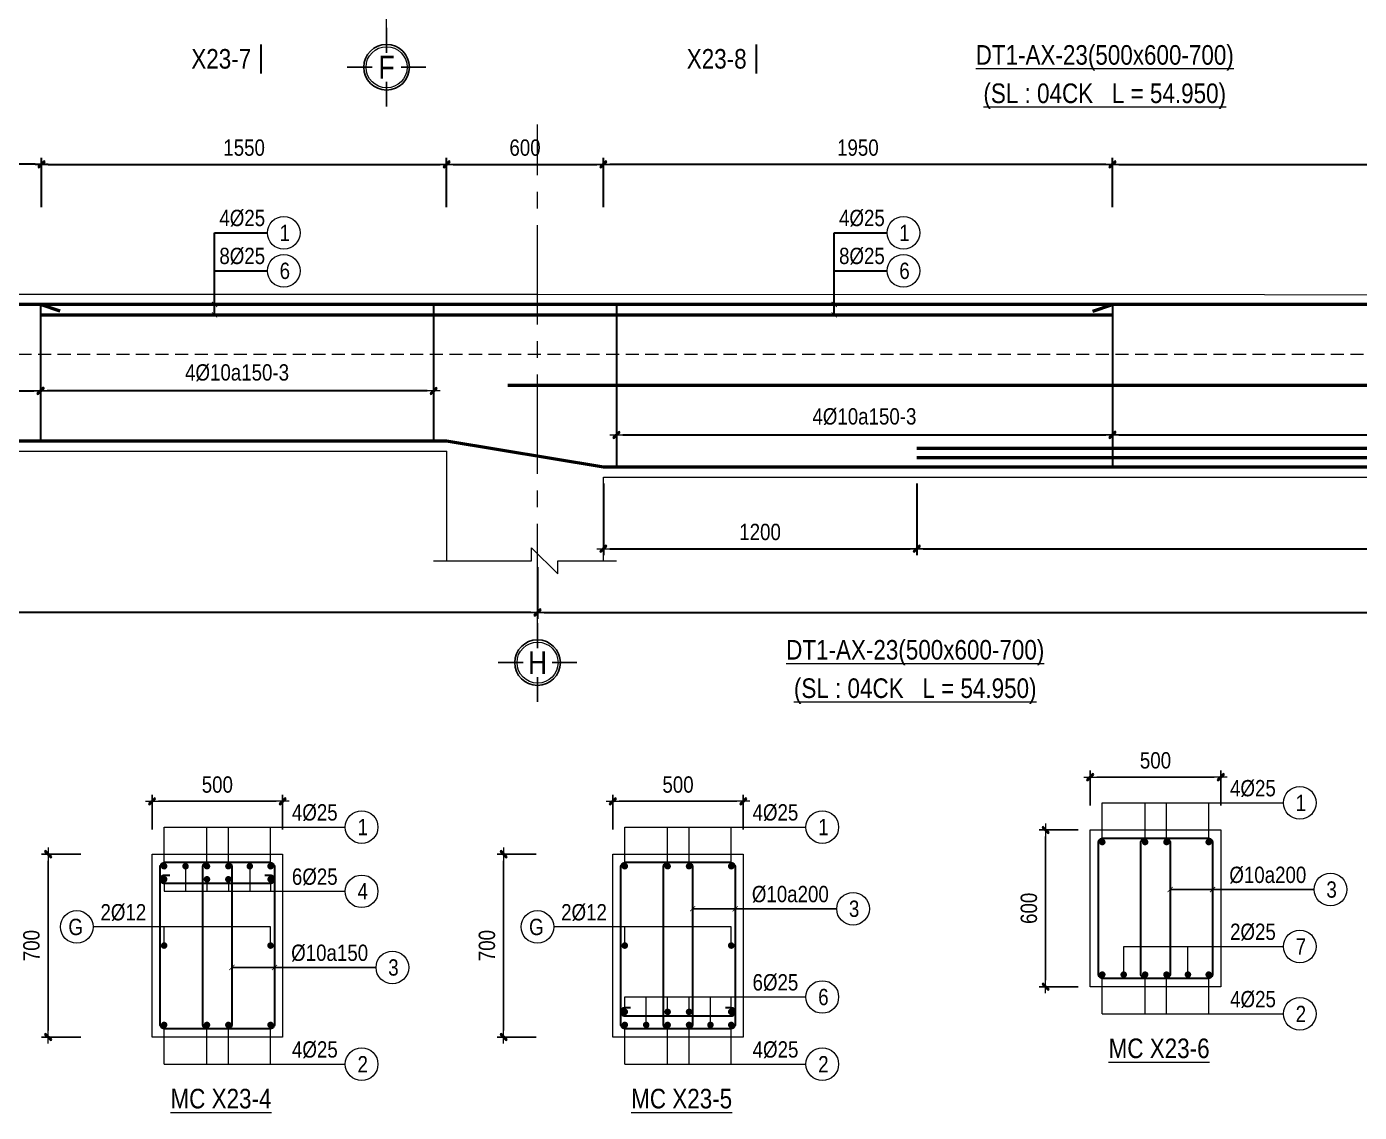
# Model space of a CAD drawing. Header units: millimetres. Extents: x 397144 to 8960116, y 345581 to 674207.
# Drawn here: x 4981456 to 4986558, y 654254 to 658410 of the extents above; entities that cross this region are included whole.
import ezdxf
from ezdxf.enums import TextEntityAlignment as Align
from ezdxf.xclip import XClip

# ---------------------------------------------------------------- set-up
doc = ezdxf.new("R2010")
doc.units = ezdxf.units.MM
doc.header["$XCLIPFRAME"] = 0
doc.header["$PDSIZE"] = -10
doc.linetypes.add('CENTER2', pattern=[28.575, 19.05, -3.175, 3.175, -3.175])
doc.linetypes.add('HIDDEN', pattern=[0.375, 0.25, -0.125])
doc.layers.get('0').update_dxf_attribs({"linetype": 'CONTINUOUS'})
doc.layers.get('Defpoints').update_dxf_attribs({"color": 12, "linetype": 'CONTINUOUS'})
for name, color, linetype, lineweight in [('2', 2, 'CONTINUOUS', 20), ('CDAI', 8, 'CONTINUOUS', 30), ('CTHEP', 2, 'CONTINUOUS', 50), ('DBAO', 3, 'CONTINUOUS', 20), ('DGIONG', 4, 'CONTINUOUS', 13), ('KTH', 150, 'CONTINUOUS', 5), ('Net khuat', 8, 'HIDDEN', 13), ('STICK', 1, 'CONTINUOUS', 9), ('TEXT', 7, 'CONTINUOUS', 15)]:
    doc.layers.add(name, color=color, linetype=linetype, lineweight=lineweight)
doc.layers.add('8', color=8, linetype='CONTINUOUS')
doc.styles.add('HELVECONDENSE', font='VHELVCN_0.TTF')
doc.styles.add('Star-HelCon', font='VHELVCN_0.TTF')
doc.styles.add('TTP-HelCon', font='VHELVCN_0.TTF')
doc.styles.add('VNI-HELVE-CONDENSE', font='VHELVCN_0.TTF')
doc.dimstyles.new('kc-25', dxfattribs={"dimtxt": 62.5, "dimasz": 20, "dimexe": 20, "dimexo": 50, "dimgap": 25, "dimtad": 3, "dimdec": 0, "dimzin": 0, "dimdsep": 46, "dimtxsty": 'VNI-HELVE-CONDENSE', "dimblk": 'DIM', "dimcen": 2.5, "dimclrd": 256, "dimclre": 154, "dimclrt": 7, "dimaunit": 1, "dimadec": 0, "dimazin": 0, "dimtfac": 1, "dimtdec": 0, "dimtix": 1, "dimtmove": 0, "dimatfit": 3, "dimldrblk": 'DOT', "dimfxl": 1, "dimtolj": 1, "dimtzin": 0, "dimarcsym": 0})
doc.dimstyles.new('TTP-25', dxfattribs={"dimscale": 25, "dimtxt": 2.5, "dimasz": 1, "dimexe": 1, "dimexo": 1, "dimgap": 0.09, "dimtad": 0, "dimdec": 4, "dimrnd": 5, "dimzin": 9, "dimdsep": 46, "dimtxsty": 'TTP-HelCon', "dimblk": 'Stick1', "dimcen": 0.09, "dimdle": 1.5, "dimclrd": 256, "dimclre": 256, "dimclrt": 7, "dimadec": 0, "dimazin": 0, "dimtfac": 1, "dimtdec": 4, "dimtmove": 0, "dimatfit": 3, "dimldrblk": '_ArchTick1', "dimfxl": 1, "dimtvp": 1, "dimtolj": 1, "dimtzin": 0, "dimarcsym": 0})

# ---------------------------------------------------------------- blocks, each defined once
blk = doc.blocks.new('Stick1')
at = {"layer": 'STICK'}
h = blk.add_hatch(color=256, dxfattribs=at)
edge = h.paths.add_edge_path()
edge.add_line((0.3, 0.5), (-0.5, -0.3))
edge.add_arc((-0.4, -0.4), 0.141, 135, 315)
edge.add_line((-0.3, -0.5), (0.5, 0.3))
edge.add_arc((0.4, 0.4), 0.141, 315, 495)
blk.add_line((1, 0), (-1, 0), dxfattribs=at)
blk.add_lwpolyline([(0.3, 0.5), (-0.5, -0.3, 1), (-0.3, -0.5), (0.5, 0.3, 1), (0.3, 0.5, 1)], format="xyb", dxfattribs=at)
blk = doc.blocks.new('*D794')
at = {"layer": 'Defpoints', "color": 0, "ltscale": 500, "transparency": 16777216}
for p in [(4983699.6, 655444.4), (4983699.6, 655311.1), (4984199.6, 655311.1)]:
    blk.add_point(p, dxfattribs=at)
at = {"layer": 'KTH', "lineweight": -2, "ltscale": 500, "transparency": 16777216}
for p, q in [((4983699.6, 655336.1), (4983699.6, 655469.4)), ((4984174.6, 655444.4), (4983724.6, 655444.4)), ((4984199.6, 655336.1), (4984199.6, 655469.4))]:
    blk.add_line(p, q, dxfattribs=at)
at = {"layer": 'KTH', "lineweight": -2, "ltscale": 500, "transparency": 16777216, "xscale": 25, "yscale": 25, "zscale": 25, "rotation": 180}
blk.add_blockref('Stick1', (4983699.6, 655444.4), dxfattribs=at)
at = {"layer": 'KTH', "lineweight": -2, "ltscale": 500, "transparency": 16777216, "xscale": 25, "yscale": 25, "zscale": 25}
blk.add_blockref('Stick1', (4984199.6, 655444.4), dxfattribs=at)
at = {"layer": 'KTH', "color": 7, "ltscale": 500, "transparency": 16777216, "insert": (4983949.6, 655508.2), "char_height": 62.5, "attachment_point": 5, "style": 'TTP-HelCon'}
blk.add_mtext('\\A1;500', dxfattribs=at)
blk = doc.blocks.new('_ArchTick1')
at = {"color": 0, "const_width": 3.81}
blk.add_lwpolyline([(-12.7, -12.7), (12.7, 12.7)], dxfattribs=at)
blk = doc.blocks.new('*D795')
at = {"layer": 'Defpoints', "color": 0, "ltscale": 500, "transparency": 16777216}
for p in [(4983431.8, 655242.1), (4983281.9, 654542.1), (4983431.8, 654542.1)]:
    blk.add_point(p, dxfattribs=at)
at = {"layer": 'KTH', "lineweight": -2, "ltscale": 500, "transparency": 16777216}
for p, q in [((4983406.8, 655242.1), (4983256.9, 655242.1)), ((4983281.9, 655217.1), (4983281.9, 654567.1)), ((4983406.8, 654542.1), (4983256.9, 654542.1))]:
    blk.add_line(p, q, dxfattribs=at)
at = {"layer": 'KTH', "lineweight": -2, "ltscale": 500, "transparency": 16777216, "xscale": 25, "yscale": 25, "zscale": 25}
for p, rotation in [((4983281.9, 655242.1), 90), ((4983281.9, 654542.1), 270)]:
    blk.add_blockref('Stick1', p, dxfattribs=dict(at, rotation=rotation))
at = {"layer": 'KTH', "color": 7, "ltscale": 500, "transparency": 16777216, "insert": (4983218.1, 654892.1), "char_height": 62.5, "attachment_point": 5, "rotation": 90, "style": 'TTP-HelCon'}
blk.add_mtext('\\A1;700', dxfattribs=at)
blk = doc.blocks.new('DIM')
h = blk.add_hatch(color=1)
h.paths.add_polyline_path([(0.49, 0.29, 1), (0.29, 0.49), (-0.19, 0), (0.19, 0)])
h.paths.add_polyline_path([(0.19, 0), (-0.19, 0), (-0.49, -0.29, 1), (-0.29, -0.49)])
at = {"color": 9}
for p, q in [((-0.19, 0), (-1.5, 0)), ((0.19, 0), (1.5, 0))]:
    blk.add_line(p, q, dxfattribs=at)
at = {"color": 1}
for p, q in [((-0.49, -0.29), (0.29, 0.49)), ((-0.29, -0.49), (0.49, 0.29)), ((-0.19, 0), (0.19, 0))]:
    blk.add_line(p, q, dxfattribs=at)
blk.add_arc((-0.39, -0.39), 0.138, 135, 315, dxfattribs=at)
blk = doc.blocks.new('*D802')
at = {"layer": 'Defpoints', "color": 0, "ltscale": 500, "transparency": 16777216}
for p in [(4981935.7, 655444.4), (4981935.7, 655311.1), (4982435.7, 655311.1)]:
    blk.add_point(p, dxfattribs=at)
at = {"layer": 'KTH', "lineweight": -2, "ltscale": 500, "transparency": 16777216}
for p, q in [((4981935.7, 655336.1), (4981935.7, 655469.4)), ((4982410.7, 655444.4), (4981960.7, 655444.4)), ((4982435.7, 655336.1), (4982435.7, 655469.4))]:
    blk.add_line(p, q, dxfattribs=at)
at = {"layer": 'KTH', "lineweight": -2, "ltscale": 500, "transparency": 16777216, "xscale": 25, "yscale": 25, "zscale": 25, "rotation": 180}
blk.add_blockref('Stick1', (4981935.7, 655444.4), dxfattribs=at)
at = {"layer": 'KTH', "lineweight": -2, "ltscale": 500, "transparency": 16777216, "xscale": 25, "yscale": 25, "zscale": 25}
blk.add_blockref('Stick1', (4982435.7, 655444.4), dxfattribs=at)
at = {"layer": 'KTH', "color": 7, "ltscale": 500, "transparency": 16777216, "insert": (4982185.7, 655508.2), "char_height": 62.5, "attachment_point": 5, "style": 'TTP-HelCon'}
blk.add_mtext('\\A1;500', dxfattribs=at)
blk = doc.blocks.new('*D803')
at = {"layer": 'Defpoints', "color": 0, "ltscale": 500, "transparency": 16777216}
for p in [(4981687.8, 655242.1), (4981537.9, 654542.1), (4981687.8, 654542.1)]:
    blk.add_point(p, dxfattribs=at)
at = {"layer": 'KTH', "lineweight": -2, "ltscale": 500, "transparency": 16777216}
for p, q in [((4981662.8, 655242.1), (4981512.9, 655242.1)), ((4981537.9, 655217.1), (4981537.9, 654567.1)), ((4981662.8, 654542.1), (4981512.9, 654542.1))]:
    blk.add_line(p, q, dxfattribs=at)
at = {"layer": 'KTH', "lineweight": -2, "ltscale": 500, "transparency": 16777216, "xscale": 25, "yscale": 25, "zscale": 25}
for p, rotation in [((4981537.9, 655242.1), 90), ((4981537.9, 654542.1), 270)]:
    blk.add_blockref('Stick1', p, dxfattribs=dict(at, rotation=rotation))
at = {"layer": 'KTH', "color": 7, "ltscale": 500, "transparency": 16777216, "insert": (4981474.1, 654892.1), "char_height": 62.5, "attachment_point": 5, "rotation": 90, "style": 'TTP-HelCon'}
blk.add_mtext('\\A1;700', dxfattribs=at)
blk = doc.blocks.new('*D804')
at = {"layer": 'Defpoints', "color": 0, "ltscale": 500, "transparency": 16777216}
for p in [(4985527.7, 655537), (4985527.7, 655403.7), (4986027.7, 655403.7)]:
    blk.add_point(p, dxfattribs=at)
at = {"layer": 'KTH', "lineweight": -2, "ltscale": 500, "transparency": 16777216}
for p, q in [((4985527.7, 655428.7), (4985527.7, 655562)), ((4986002.7, 655537), (4985552.7, 655537)), ((4986027.7, 655428.7), (4986027.7, 655562))]:
    blk.add_line(p, q, dxfattribs=at)
at = {"layer": 'KTH', "lineweight": -2, "ltscale": 500, "transparency": 16777216, "xscale": 25, "yscale": 25, "zscale": 25, "rotation": 180}
blk.add_blockref('Stick1', (4985527.7, 655537), dxfattribs=at)
at = {"layer": 'KTH', "lineweight": -2, "ltscale": 500, "transparency": 16777216, "xscale": 25, "yscale": 25, "zscale": 25}
blk.add_blockref('Stick1', (4986027.7, 655537), dxfattribs=at)
at = {"layer": 'KTH', "color": 7, "ltscale": 500, "transparency": 16777216, "insert": (4985777.7, 655600.8), "char_height": 62.5, "attachment_point": 5, "style": 'TTP-HelCon'}
blk.add_mtext('\\A1;500', dxfattribs=at)
blk = doc.blocks.new('*D805')
at = {"layer": 'Defpoints', "color": 0, "ltscale": 500, "transparency": 16777216}
for p in [(4985506.9, 655334.7), (4985357, 654734.7), (4985506.9, 654734.7)]:
    blk.add_point(p, dxfattribs=at)
at = {"layer": 'KTH', "lineweight": -2, "ltscale": 500, "transparency": 16777216}
for p, q in [((4985481.9, 655334.7), (4985332, 655334.7)), ((4985357, 655309.7), (4985357, 654759.7)), ((4985481.9, 654734.7), (4985332, 654734.7))]:
    blk.add_line(p, q, dxfattribs=at)
at = {"layer": 'KTH', "lineweight": -2, "ltscale": 500, "transparency": 16777216, "xscale": 25, "yscale": 25, "zscale": 25}
for p, rotation in [((4985357, 655334.7), 90), ((4985357, 654734.7), 270)]:
    blk.add_blockref('Stick1', p, dxfattribs=dict(at, rotation=rotation))
at = {"layer": 'KTH', "color": 7, "ltscale": 500, "transparency": 16777216, "insert": (4985293.2, 655034.7), "char_height": 62.5, "attachment_point": 5, "rotation": 90, "style": 'TTP-HelCon'}
blk.add_mtext('\\A1;600', dxfattribs=at)
blk = doc.blocks.new('*D2061')
at = {"layer": 'Defpoints', "color": 0, "transparency": 16777216}
for p in [(5195856.3, 642497.2), (5202356.3, 642515.1), (5195856.3, 642317.1)]:
    blk.add_point(p, dxfattribs=at)
at = {"layer": 'KTH', "lineweight": -2, "transparency": 16777216}
for p, q in [((5195856.3, 642472.2), (5195856.3, 642292.1)), ((5202356.3, 642490.1), (5202356.3, 642292.1)), ((5202331.3, 642317.1), (5195881.3, 642317.1))]:
    blk.add_line(p, q, dxfattribs=at)
at = {"layer": 'KTH', "lineweight": -2, "transparency": 16777216, "xscale": 25, "yscale": 25, "zscale": 25, "rotation": 180}
blk.add_blockref('Stick1', (5195856.3, 642317.1), dxfattribs=at)
at = {"layer": 'KTH', "lineweight": -2, "transparency": 16777216, "xscale": 25, "yscale": 25, "zscale": 25}
blk.add_blockref('Stick1', (5202356.3, 642317.1), dxfattribs=at)
at = {"layer": 'KTH', "color": 7, "transparency": 16777216, "insert": (5199106.3, 642380.9), "char_height": 62.5, "attachment_point": 5, "style": 'TTP-HelCon'}
blk.add_mtext('\\A1;6500', dxfattribs=at)
blk = doc.blocks.new('*D2068')
at = {"layer": 'Defpoints', "color": 0, "transparency": 16777216}
for p in [(5197357.4, 643305.1), (5200453.4, 643305.1), (5200453.4, 643165.1)]:
    blk.add_point(p, dxfattribs=at)
at = {"layer": 'KTH', "lineweight": -2, "transparency": 16777216}
for p, q in [((5197357.4, 643280.1), (5197357.4, 643140.1)), ((5200453.4, 643280.1), (5200453.4, 643140.1)), ((5197382.4, 643165.1), (5200428.4, 643165.1))]:
    blk.add_line(p, q, dxfattribs=at)
at = {"layer": 'KTH', "lineweight": -2, "transparency": 16777216, "xscale": 25, "yscale": 25, "zscale": 25, "rotation": 180}
blk.add_blockref('Stick1', (5197357.4, 643165.1), dxfattribs=at)
at = {"layer": 'KTH', "lineweight": -2, "transparency": 16777216, "xscale": 25, "yscale": 25, "zscale": 25}
blk.add_blockref('Stick1', (5200453.4, 643165.1), dxfattribs=at)
at = {"layer": 'KTH', "color": 7, "transparency": 16777216, "insert": (5198905.4, 643235), "char_height": 62.5, "attachment_point": 5, "style": 'TTP-HelCon'}
blk.add_mtext('\\A1;4Þ10a200-3', dxfattribs=at)
blk = doc.blocks.new('*D2070')
at = {"layer": 'Defpoints', "color": 0, "transparency": 16777216}
for p in [(5197357.4, 644032.5), (5197357.4, 643843.5), (5200457.4, 643843.3)]:
    blk.add_point(p, dxfattribs=at)
at = {"layer": 'KTH', "lineweight": -2, "transparency": 16777216}
for p, q in [((5197357.4, 643868.5), (5197357.4, 644057.5)), ((5200457.4, 643868.3), (5200457.4, 644057.5)), ((5200432.4, 644032.5), (5197382.4, 644032.5))]:
    blk.add_line(p, q, dxfattribs=at)
at = {"layer": 'KTH', "lineweight": -2, "transparency": 16777216, "xscale": 25, "yscale": 25, "zscale": 25, "rotation": 180}
blk.add_blockref('Stick1', (5197357.4, 644032.5), dxfattribs=at)
at = {"layer": 'KTH', "lineweight": -2, "transparency": 16777216, "xscale": 25, "yscale": 25, "zscale": 25}
blk.add_blockref('Stick1', (5200457.4, 644032.5), dxfattribs=at)
at = {"layer": 'KTH', "color": 7, "transparency": 16777216, "insert": (5198907.4, 644096.3), "char_height": 62.5, "attachment_point": 5, "style": 'TTP-HelCon'}
blk.add_mtext('\\A1;3100', dxfattribs=at)
blk = doc.blocks.new('*D2072')
at = {"layer": 'Defpoints', "color": 0, "transparency": 16777216}
for p in [(5200453.4, 643238.9), (5201958.4, 643222.4), (5200453.4, 643164.9)]:
    blk.add_point(p, dxfattribs=at)
at = {"layer": 'KTH', "lineweight": -2, "transparency": 16777216}
for p, q in [((5200453.4, 643213.9), (5200453.4, 643139.9)), ((5201958.4, 643197.4), (5201958.4, 643139.9)), ((5201933.4, 643164.9), (5200478.4, 643164.9))]:
    blk.add_line(p, q, dxfattribs=at)
at = {"layer": 'KTH', "lineweight": -2, "transparency": 16777216, "xscale": 25, "yscale": 25, "zscale": 25, "rotation": 180}
blk.add_blockref('Stick1', (5200453.4, 643164.9), dxfattribs=at)
at = {"layer": 'KTH', "lineweight": -2, "transparency": 16777216, "xscale": 25, "yscale": 25, "zscale": 25}
blk.add_blockref('Stick1', (5201958.4, 643164.9), dxfattribs=at)
at = {"layer": 'KTH', "color": 7, "transparency": 16777216, "insert": (5201205.9, 643234.8), "char_height": 62.5, "attachment_point": 5, "style": 'TTP-HelCon'}
blk.add_mtext('\\A1;4Þ10a150-3', dxfattribs=at)
blk = doc.blocks.new('*D2073')
at = {"layer": 'Defpoints', "color": 0, "transparency": 16777216}
for p in [(5202008.4, 644032.3), (5200457.4, 643843.3), (5202008.4, 643843.3)]:
    blk.add_point(p, dxfattribs=at)
at = {"layer": 'KTH', "lineweight": -2, "transparency": 16777216}
for p, q in [((5200457.4, 643868.3), (5200457.4, 644057.3)), ((5202008.4, 643868.3), (5202008.4, 644057.3)), ((5200482.4, 644032.3), (5201983.4, 644032.3))]:
    blk.add_line(p, q, dxfattribs=at)
at = {"layer": 'KTH', "lineweight": -2, "transparency": 16777216, "xscale": 25, "yscale": 25, "zscale": 25, "rotation": 180}
blk.add_blockref('Stick1', (5200457.4, 644032.3), dxfattribs=at)
at = {"layer": 'KTH', "lineweight": -2, "transparency": 16777216, "xscale": 25, "yscale": 25, "zscale": 25}
blk.add_blockref('Stick1', (5202008.4, 644032.3), dxfattribs=at)
at = {"layer": 'KTH', "color": 7, "transparency": 16777216, "insert": (5201232.9, 644096.1), "char_height": 62.5, "attachment_point": 5, "style": 'TTP-HelCon'}
blk.add_mtext('\\A1;1550', dxfattribs=at)
blk = doc.blocks.new('*D2074')
at = {"layer": 'Defpoints', "color": 0, "transparency": 16777216}
for p in [(5204557.4, 643136.6), (5202658.4, 643054.1), (5204557.4, 642996.6)]:
    blk.add_point(p, dxfattribs=at)
at = {"layer": 'KTH', "lineweight": -2, "transparency": 16777216}
for p, q in [((5204557.4, 643111.6), (5204557.4, 642971.6)), ((5202658.4, 643029.1), (5202658.4, 642971.6)), ((5202683.4, 642996.6), (5204532.4, 642996.6))]:
    blk.add_line(p, q, dxfattribs=at)
at = {"layer": 'KTH', "lineweight": -2, "transparency": 16777216, "xscale": 25, "yscale": 25, "zscale": 25, "rotation": 180}
blk.add_blockref('Stick1', (5202658.4, 642996.6), dxfattribs=at)
at = {"layer": 'KTH', "lineweight": -2, "transparency": 16777216, "xscale": 25, "yscale": 25, "zscale": 25}
blk.add_blockref('Stick1', (5204557.4, 642996.6), dxfattribs=at)
at = {"layer": 'KTH', "color": 7, "transparency": 16777216, "insert": (5203607.9, 643066.5), "char_height": 62.5, "attachment_point": 5, "style": 'TTP-HelCon'}
blk.add_mtext('\\A1;4Þ10a150-3', dxfattribs=at)
blk = doc.blocks.new('*D2075')
at = {"layer": 'Defpoints', "color": 0, "transparency": 16777216}
for p in [(5202608.4, 644032.3), (5202608.4, 643843.3), (5204557.4, 643843.3)]:
    blk.add_point(p, dxfattribs=at)
at = {"layer": 'KTH', "lineweight": -2, "transparency": 16777216}
for p, q in [((5202608.4, 643868.3), (5202608.4, 644057.3)), ((5204557.4, 643868.3), (5204557.4, 644057.3)), ((5204532.4, 644032.3), (5202633.4, 644032.3))]:
    blk.add_line(p, q, dxfattribs=at)
at = {"layer": 'KTH', "lineweight": -2, "transparency": 16777216, "xscale": 25, "yscale": 25, "zscale": 25, "rotation": 180}
blk.add_blockref('Stick1', (5202608.4, 644032.3), dxfattribs=at)
at = {"layer": 'KTH', "lineweight": -2, "transparency": 16777216, "xscale": 25, "yscale": 25, "zscale": 25}
blk.add_blockref('Stick1', (5204557.4, 644032.3), dxfattribs=at)
at = {"layer": 'KTH', "color": 7, "transparency": 16777216, "insert": (5203582.9, 644096.1), "char_height": 62.5, "attachment_point": 5, "style": 'TTP-HelCon'}
blk.add_mtext('\\A1;1950', dxfattribs=at)
blk = doc.blocks.new('dau truc')
blk.add_circle((0, 0), 180)
at = {"layer": '8'}
for p, q in [((0, 127), (0, 345)), ((-127, 0), (-345, 0)), ((345, 0), (127, 0)), ((0, -345), (0, -127))]:
    blk.add_line(p, q, dxfattribs=at)
blk.add_circle((0, 0), 200, dxfattribs=at)
at = {"layer": 'TEXT', "style": 'HELVECONDENSE'}
blk.add_attdef('A', text='', height=233, dxfattribs=at).set_placement((0, 0), align=Align.MIDDLE)
blk = doc.blocks.new('*D2023')
at = {"layer": 'Defpoints', "color": 0, "transparency": 16777216}
for p in [(5202356.3, 642515.1), (5210708.4, 642515.1), (5210708.4, 642317.1)]:
    blk.add_point(p, dxfattribs=at)
at = {"layer": 'KTH', "lineweight": -2, "transparency": 16777216}
for p, q in [((5202356.3, 642490.1), (5202356.3, 642292.1)), ((5210708.4, 642490.1), (5210708.4, 642292.1)), ((5202381.3, 642317.1), (5210683.4, 642317.1))]:
    blk.add_line(p, q, dxfattribs=at)
at = {"layer": 'KTH', "lineweight": -2, "transparency": 16777216, "xscale": 25, "yscale": 25, "zscale": 25, "rotation": 180}
blk.add_blockref('Stick1', (5202356.3, 642317.1), dxfattribs=at)
at = {"layer": 'KTH', "lineweight": -2, "transparency": 16777216, "xscale": 25, "yscale": 25, "zscale": 25}
blk.add_blockref('Stick1', (5210708.4, 642317.1), dxfattribs=at)
at = {"layer": 'KTH', "color": 7, "transparency": 16777216, "insert": (5206532.4, 642380.9), "char_height": 62.5, "attachment_point": 5, "style": 'TTP-HelCon'}
blk.add_mtext('\\A1;8350', dxfattribs=at)
blk = doc.blocks.new('*D2017')
at = {"layer": 'Defpoints', "color": 0, "transparency": 16777216}
for p in [(5202608.4, 642835.3), (5203808.4, 642835.2), (5203808.4, 642561)]:
    blk.add_point(p, dxfattribs=at)
at = {"layer": 'KTH', "lineweight": -2, "transparency": 16777216}
for p, q in [((5202608.4, 642810.3), (5202608.4, 642536)), ((5203808.4, 642810.2), (5203808.4, 642536)), ((5202633.4, 642561), (5203783.4, 642561))]:
    blk.add_line(p, q, dxfattribs=at)
at = {"layer": 'KTH', "lineweight": -2, "transparency": 16777216, "xscale": 25, "yscale": 25, "zscale": 25, "rotation": 180}
blk.add_blockref('Stick1', (5202608.4, 642561), dxfattribs=at)
at = {"layer": 'KTH', "lineweight": -2, "transparency": 16777216, "xscale": 25, "yscale": 25, "zscale": 25}
blk.add_blockref('Stick1', (5203808.4, 642561), dxfattribs=at)
at = {"layer": 'KTH', "color": 7, "transparency": 16777216, "insert": (5203208.4, 642624.9), "char_height": 62.5, "attachment_point": 5, "style": 'TTP-HelCon'}
blk.add_mtext('\\A1;1200', dxfattribs=at)
blk = doc.blocks.new('*D2018')
at = {"layer": 'Defpoints', "color": 0, "transparency": 16777216}
for p in [(5203808.4, 642835.2), (5208908.4, 642772.6), (5208908.4, 642561)]:
    blk.add_point(p, dxfattribs=at)
at = {"layer": 'KTH', "lineweight": -2, "transparency": 16777216}
for p, q in [((5203808.4, 642810.2), (5203808.4, 642536)), ((5208908.4, 642747.6), (5208908.4, 642536)), ((5203833.4, 642561), (5208883.4, 642561))]:
    blk.add_line(p, q, dxfattribs=at)
at = {"layer": 'KTH', "lineweight": -2, "transparency": 16777216, "xscale": 25, "yscale": 25, "zscale": 25, "rotation": 180}
blk.add_blockref('Stick1', (5203808.4, 642561), dxfattribs=at)
at = {"layer": 'KTH', "lineweight": -2, "transparency": 16777216, "xscale": 25, "yscale": 25, "zscale": 25}
blk.add_blockref('Stick1', (5208908.4, 642561), dxfattribs=at)
at = {"layer": 'KTH', "color": 7, "transparency": 16777216, "insert": (5206358.4, 642624.9), "char_height": 62.5, "attachment_point": 5, "style": 'TTP-HelCon'}
blk.add_mtext('\\A1;5100', dxfattribs=at)
blk = doc.blocks.new('*D2020')
at = {"layer": 'Defpoints', "color": 0, "transparency": 16777216}
for p in [(5202608.4, 644032.3), (5202008.4, 643843.3), (5202608.4, 643843.3)]:
    blk.add_point(p, dxfattribs=at)
at = {"layer": 'KTH', "lineweight": -2, "transparency": 16777216}
for p, q in [((5202008.4, 643868.3), (5202008.4, 644057.3)), ((5202608.4, 643868.3), (5202608.4, 644057.3)), ((5202033.4, 644032.3), (5202583.4, 644032.3))]:
    blk.add_line(p, q, dxfattribs=at)
at = {"layer": 'KTH', "lineweight": -2, "transparency": 16777216, "xscale": 25, "yscale": 25, "zscale": 25, "rotation": 180}
blk.add_blockref('Stick1', (5202008.4, 644032.3), dxfattribs=at)
at = {"layer": 'KTH', "lineweight": -2, "transparency": 16777216, "xscale": 25, "yscale": 25, "zscale": 25}
blk.add_blockref('Stick1', (5202608.4, 644032.3), dxfattribs=at)
at = {"layer": 'KTH', "color": 7, "transparency": 16777216, "insert": (5202308.4, 644096.1), "char_height": 62.5, "attachment_point": 5, "style": 'TTP-HelCon'}
blk.add_mtext('\\A1;600', dxfattribs=at)
blk = doc.blocks.new('*D2021')
at = {"layer": 'Defpoints', "color": 0, "transparency": 16777216}
for p in [(5208158.4, 644032.3), (5208158.4, 643868.5), (5204557.4, 643843.3)]:
    blk.add_point(p, dxfattribs=at)
at = {"layer": 'KTH', "lineweight": -2, "transparency": 16777216}
for p, q in [((5204557.4, 643868.3), (5204557.4, 644057.3)), ((5208158.4, 643893.5), (5208158.4, 644057.3)), ((5204582.4, 644032.3), (5208133.4, 644032.3))]:
    blk.add_line(p, q, dxfattribs=at)
at = {"layer": 'KTH', "lineweight": -2, "transparency": 16777216, "xscale": 25, "yscale": 25, "zscale": 25, "rotation": 180}
blk.add_blockref('Stick1', (5204557.4, 644032.3), dxfattribs=at)
at = {"layer": 'KTH', "lineweight": -2, "transparency": 16777216, "xscale": 25, "yscale": 25, "zscale": 25}
blk.add_blockref('Stick1', (5208158.4, 644032.3), dxfattribs=at)
at = {"layer": 'KTH', "color": 7, "transparency": 16777216, "insert": (5206357.9, 644096.1), "char_height": 62.5, "attachment_point": 5, "style": 'TTP-HelCon'}
blk.add_mtext('\\A1;3600', dxfattribs=at)
blk = doc.blocks.new('*D2022')
at = {"layer": 'Defpoints', "color": 0, "transparency": 16777216}
for p in [(5204557.4, 643136.8), (5208158.4, 643136.9), (5208158.4, 642996.8)]:
    blk.add_point(p, dxfattribs=at)
at = {"layer": 'KTH', "lineweight": -2, "transparency": 16777216}
for p, q in [((5204557.4, 643111.8), (5204557.4, 642971.8)), ((5208158.4, 643111.9), (5208158.4, 642971.8)), ((5204582.4, 642996.8), (5208133.4, 642996.8))]:
    blk.add_line(p, q, dxfattribs=at)
at = {"layer": 'KTH', "lineweight": -2, "transparency": 16777216, "xscale": 25, "yscale": 25, "zscale": 25, "rotation": 180}
blk.add_blockref('Stick1', (5204557.4, 642996.8), dxfattribs=at)
at = {"layer": 'KTH', "lineweight": -2, "transparency": 16777216, "xscale": 25, "yscale": 25, "zscale": 25}
blk.add_blockref('Stick1', (5208158.4, 642996.8), dxfattribs=at)
at = {"layer": 'KTH', "color": 7, "transparency": 16777216, "insert": (5206357.9, 643066.7), "char_height": 62.5, "attachment_point": 5, "style": 'TTP-HelCon'}
blk.add_mtext('\\A1;4Þ10a200-3', dxfattribs=at)
blk = doc.blocks.new('MC')
at = {"layer": 'CTHEP', "const_width": 10}
blk.add_lwpolyline([(0, 150), (0, 0)], dxfattribs=at)
at = {"layer": 'TEXT', "style": 'TTP-HelCon'}
blk.add_attdef('A', text='', height=100, dxfattribs=at).set_placement((-50, 25.5), align=Align.RIGHT)
blk = doc.blocks.new('AX-23')
at = {"layer": 'CDAI', "ltscale": 52.5}
for p, q in [((5200453.43894, 643499.91117), (5200453.43894, 642969.91117)), ((5201958.43894, 643499.91117), (5201958.43894, 642969.91117)), ((5201958.43894, 643499.91117), (5201958.43894, 642969.91117)), ((5202658.43826, 643499.90734), (5202658.43826, 642874.16335)), ((5202658.43826, 643499.90734), (5202658.43826, 642874.16335)), ((5204557.43826, 643499.90734), (5204557.43826, 642874.15865))]:
    blk.add_line(p, q, dxfattribs=at)
at = {"layer": 'CTHEP'}
for p, q in [((5200528.43894, 643470.91117), (5200453.43894, 643495.91117)), ((5204482.43826, 643470.90734), (5204557.43826, 643495.90734)), ((5200453.43894, 643456.27539), (5204557.43826, 643456.27539)), ((5202243.18531, 643187.27665), (5210524.09412, 643187.23454)), ((5203808.4383, 642945.45901), (5208908.41107, 642945.40516)), ((5203808.43826, 642909.82006), (5208908.41103, 642909.7662))]:
    blk.add_line(p, q, dxfattribs=at)
for points in [[(5210678.44019, 643496.13721), (5163537.28851, 643496.29177)], [(5163595.52747, 643250.68189), (5163595.52747, 642974.29181), (5170027.41841, 642974.27066), (5170607.28015, 642874.26875), (5179208.43687, 642874.24047), (5179782.48238, 642974.23858), (5186008.5266, 642974.2181), (5186608.43827, 642874.21613), (5195208.43895, 642874.18785), (5195804.61955, 642974.18589), (5202007.80519, 642974.16549), (5202608.43826, 642874.16351), (5210608.44019, 642874.13721), (5210608.44019, 643335.29438)]]:
    blk.add_lwpolyline(points, dxfattribs=at)
at = {"layer": 'DBAO'}
for points in [[(5195208.43895, 643535.08487), (5202356.34312, 643534.90229)], [(5202356.34312, 643535.01214), (5210708.4402, 643531.54027), (5210708.4402, 642935.13721), (5210708.4402, 642935.13721), (5210708.4402, 642515.13721)], [(5195808.43826, 642935.08104), (5202008.43894, 642935.08104)], [(5202008.43894, 642514.91117), (5202008.43894, 642934.91117)], [(5202008.43894, 642514.91117), (5202008.43894, 642934.91117)], [(5202608.43826, 642514.90734), (5202608.43826, 642834.90734), (5210108.41267, 642835.14104), (5210108.4094, 642515.14027)]]:
    blk.add_lwpolyline(points, dxfattribs=at)
at = {"layer": 'DGIONG'}
blk.add_lwpolyline([(5201958.43894, 642514.91117), (5202333.43826, 642514.90734), (5202333.43826, 642564.90734), (5202433.43826, 642464.90734), (5202433.43826, 642514.90734), (5202658.43826, 642514.90734)], dxfattribs=at)
blk.add_lwpolyline([(5201958.43894, 642514.91117), (5202333.43826, 642514.90734), (5202333.43826, 642564.90734), (5202433.43826, 642464.90734), (5202433.43826, 642514.90734), (5202658.43826, 642514.90734)], dxfattribs=at)
for centre in [(5201384.62943, 643770.09294), (5203757.26305, 643770.09294), (5201384.62943, 643624.79394), (5203757.26305, 643624.79394)]:
    blk.add_circle(centre, 62.5, dxfattribs=at)
at = {"layer": 'Net khuat', "linetype": 'CENTER2', "ltscale": 20}
for p, q in [((5185756.34312, 642277.79477), (5185756.34312, 644283.13741)), ((5202356.34312, 642275.88738), (5202356.34312, 644281.23003))]:
    blk.add_line(p, q, dxfattribs=at)
at = {"layer": 'Net khuat', "ltscale": 200}
blk.add_lwpolyline([(5163507.28851, 642935.29177), (5163507.28851, 642935.29177), (5163807.28851, 642935.29177), (5163807.28851, 643305.29177), (5210408.4402, 643305.13721), (5210408.4402, 642935.13721), (5210408.4402, 642935.13721), (5210708.4402, 642935.13721)], dxfattribs=at)
at = {"xscale": 0.75, "yscale": 0.75, "zscale": 0.75}
for p, values in [((5185275.41804, 642102.51113), {'A': 'X23-7'}), ((5187172.42627, 642102.51113), {'A': 'X23-8'})]:
    blk.add_blockref('MC', p, dxfattribs=at).add_auto_attribs(values)
at = {"layer": '2', "ltscale": 300}
ref = blk.add_blockref('dau truc', (5185756.34312, 642126.93023), dxfattribs=dict(at, xscale=0.4367131292819977, yscale=0.4367131292819977, zscale=0.4367131292819977))
ref.add_attrib('A', 'F', dxfattribs={"layer": 'TEXT', "height": 87.5, "style": 'HELVECONDENSE'}).set_placement((5185756.34312, 642126.93023), align=Align.MIDDLE)
ref = blk.add_blockref('dau truc', (5202356.34312, 642125.02285), dxfattribs=dict(at, xscale=0.4367131292819977, yscale=0.4367131292819977, zscale=0.4367131292819977))
ref.add_attrib('A', 'H', dxfattribs={"layer": 'TEXT', "height": 87.5, "style": 'HELVECONDENSE'}).set_placement((5202356.34312, 642125.02285), align=Align.MIDDLE)
at = {"layer": 'TEXT', "style": 'TTP-HelCon'}
for s, p in [('4Þ25', (5201138.11938, 643795.94588)), ('4Þ25', (5203510.753, 643795.94588)), ('8Þ25', (5201138.11938, 643650.64688)), ('8Þ25', (5203510.753, 643650.64688))]:
    blk.add_text(s, height=62.5, dxfattribs=at).set_placement(p)
at = {"layer": 'TEXT', "style": 'Star-HelCon'}
for s, p in [('1', (5201388.79609, 643770.09294)), ('1', (5203761.42971, 643770.09294)), ('6', (5201388.79609, 643624.79394)), ('6', (5203761.42971, 643624.79394))]:
    blk.add_text(s, height=62.5, dxfattribs=at).set_placement(p, align=Align.MIDDLE)
at = {"layer": 'TEXT', "style": 'TTP-HelCon'}
for s, p in [('%%UDT1-AX-23(500x600-700)', (5188506.05349, 642136.59939)), ('%%UDT1-AX-23(500x600-700)', (5203802.42483, 642136.59939)), ('%%U(SL : 04CK   L = 54.950)', (5188506.05349, 641989.7048)), ('%%U(SL : 04CK   L = 54.950)', (5203802.42483, 641989.7048))]:
    blk.add_text(s, height=75, dxfattribs=at).set_placement(p, align=Align.CENTER)
at = {"layer": 'KTH'}
for base, p1, p2, picture, middle in [((5197357.43826, 644032.47538), (5200457.43894, 643843.30551), (5197357.43826, 643843.47538), '*D2070', (5198907.4386, 644096.30871)), ((5202608.43826, 644032.30168), (5204557.43826, 643843.30168), (5202608.43826, 643843.30168), '*D2075', (5203582.93826, 644096.13502)), ((5208158.41369, 644032.30168), (5204557.43826, 643843.30168), (5208158.41369, 643868.53538), '*D2021', (5206357.92597, 644096.13502)), ((5203808.43826, 642561.02671), (5202608.43826, 642835.25891), (5203808.43826, 642835.24456), '*D2017', (5203208.43826, 642624.86005)), ((5208908.41103, 642561.02671), (5203808.43826, 642835.24456), (5208908.41103, 642772.57768), '*D2018', (5206358.42465, 642624.86005)), ((5195856.34312, 642317.10317), (5202356.34312, 642515.08104), (5195856.34312, 642497.23286), '*D2061', (5199106.34312, 642380.9365)), ((5210708.4402, 642317.10317), (5202356.34312, 642515.08104), (5210708.4402, 642515.13721), '*D2023', (5206532.39166, 642380.9365))]:
    dim = blk.add_linear_dim(base=base, p1=p1, p2=p2, dimstyle='TTP-25', override={"dimtmove": 1}, dxfattribs=at)
    dim.commit()
    dim.dimension.update_dxf_attribs({"geometry": picture, "text_midpoint": middle})
for base, p1, p2, picture, middle in [((5202008.43894, 644032.30551), (5200457.43894, 643843.30551), (5202008.43894, 643843.30168), '*D2073', (5201232.93894, 644096.13885)), ((5202608.43826, 644032.30551), (5202008.43894, 643843.30168), (5202608.43826, 643843.30168), '*D2020', (5202308.4386, 644096.13885))]:
    dim = blk.add_linear_dim(base=base, p1=p1, p2=p2, angle=180, dimstyle='TTP-25', override={"dimtmove": 1}, dxfattribs=at)
    dim.commit()
    dim.dimension.update_dxf_attribs({"geometry": picture, "text_midpoint": middle})
for base, p1, p2, text, picture, middle in [((5200453.43894, 643165.06786), (5197357.43826, 643305.08104), (5200453.43894, 643305.08104), '4Þ10a200-3', '*D2068', (5198905.4386, 643234.98452)), ((5204557.43826, 642996.60241), (5202658.43826, 643054.07576), (5204557.43826, 643136.61559), '4Þ10a150-3', '*D2074', (5203607.93826, 643066.51907)), ((5208158.41369, 642996.7761), (5204557.43826, 643136.78928), (5208158.41369, 643136.85291), '4Þ10a200-3', '*D2022', (5206357.92597, 643066.69277))]:
    dim = blk.add_linear_dim(base=base, p1=p1, p2=p2, text=text, dimstyle='TTP-25', override={"dimtmove": 1}, dxfattribs=at)
    dim.commit()
    dim.dimension.update_dxf_attribs({"geometry": picture, "text_midpoint": middle})
dim = blk.add_linear_dim(base=(5200453.43894, 643164.89799), p1=(5201958.43894, 643222.37134), p2=(5200453.43894, 643238.898), angle=180, text='4Þ10a150-3', dimstyle='TTP-25', override={"dimtmove": 1}, dxfattribs=at)
dim.commit()
dim.dimension.update_dxf_attribs({"geometry": '*D2072', "text_midpoint": (5201205.93894, 643234.81466)})
at = {"layer": 'DGIONG'}
for points in [[(5201119.60761, 643496.28483), (5201119.60734, 643770.09294), (5201322.12943, 643770.09294)], [(5203492.24123, 643496.28483), (5203492.24096, 643770.09294), (5203694.76305, 643770.09294)], [(5201119.60725, 643456.28483), (5201119.60699, 643624.79394), (5201322.12907, 643624.79394)], [(5203492.24088, 643456.28483), (5203492.24061, 643624.79394), (5203694.7627, 643624.79394)]]:
    blk.add_leader(points, dimstyle='kc-25', override={"dimtad": 0, "dimldrblk": 'ArchTick', "dimfxl": 100, "dimarcsym": 1}, dxfattribs=at)

msp = doc.modelspace()

# ---------------------------------------------------------------- linework, layer by layer
at = {"layer": 'CDAI'}
for points in [[(4985577.70693, 655303.45862), (4985977.70693, 655303.45862, -0.4142135624), (4985996.45693, 655284.70862), (4985996.45693, 654784.70862, -0.4142135624), (4985977.70693, 654765.95862), (4985577.70693, 654765.95862, -0.4142135624), (4985558.95693, 654784.70862), (4985558.95693, 655284.70862, -0.4142135624)], [(4985740.45693, 655303.45862), (4985814.95693, 655303.45862, -0.4142135624), (4985833.70693, 655284.70862), (4985833.70693, 654784.70862, -0.4142135624), (4985814.95693, 654765.95862), (4985740.45693, 654765.95862, -0.4142135624), (4985721.70693, 654784.70862), (4985721.70693, 655284.70862, -0.4142135624)], [(4981985.73049, 655210.85267), (4982385.73049, 655210.85267, -0.4142135624), (4982404.48049, 655192.10267), (4982404.48049, 654592.10267, -0.4142135624), (4982385.73049, 654573.35267), (4981985.73049, 654573.35267, -0.4142135624), (4981966.98049, 654592.10267), (4981966.98049, 655192.10267, -0.4142135624)], [(4982148.48049, 655210.85267), (4982222.98049, 655210.85267, -0.4142135624), (4982241.73049, 655192.10267), (4982241.73049, 654592.10267, -0.4142135624), (4982222.98049, 654573.35267), (4982148.48049, 654573.35267, -0.4142135624), (4982129.73049, 654592.10267), (4982129.73049, 655192.10267, -0.4142135624)], [(4983749.55166, 655210.85267), (4984149.55166, 655210.85267, -0.4142135624), (4984168.30166, 655192.10267), (4984168.30166, 654592.10267, -0.4142135624), (4984149.55166, 654573.35267), (4983749.55166, 654573.35267, -0.4142135624), (4983730.80166, 654592.10267), (4983730.80166, 655192.10267, -0.4142135624)], [(4983912.30166, 655210.85267), (4983986.80166, 655210.85267, -0.4142135624), (4984005.55166, 655192.10267), (4984005.55166, 654592.10267, -0.4142135624), (4983986.80166, 654573.35267), (4983912.30166, 654573.35267, -0.4142135624), (4983893.55166, 654592.10267), (4983893.55166, 655192.10267, -0.4142135624)]]:
    msp.add_lwpolyline(points, format="xyb", close=True, dxfattribs=at)
for points in [[(4982003.90048, 655160.85267), (4981981.98049, 655160.85267, 0.4142135624), (4981966.98049, 655145.85267), (4981966.98049, 655145.85267, 0.4142135624), (4981981.98049, 655130.85267), (4982389.48049, 655130.85267, 0.4142135624), (4982404.48049, 655145.85267), (4982404.48049, 655145.85267, 0.4142135624), (4982389.48049, 655160.85267), (4982367.5605, 655160.85267)], [(4983767.72165, 654653.35267), (4983745.80166, 654653.35267, 0.4142135624), (4983730.80166, 654638.35267), (4983730.80166, 654638.35267, 0.4142135624), (4983745.80166, 654623.35267), (4984153.30166, 654623.35267, 0.4142135624), (4984168.30166, 654638.35267), (4984168.30166, 654638.35267, 0.4142135624), (4984153.30166, 654653.35267), (4984131.38167, 654653.35267)]]:
    msp.add_lwpolyline(points, format="xyb", dxfattribs=at)
at = {"layer": 'CTHEP', "const_width": 12.5}
for points in [[(4985567.70693, 655288.45862, 1), (4985580.20693, 655288.45862, 1)], [(4985731.70693, 655288.45862, 1), (4985744.20693, 655288.45862, 1)], [(4985813.70693, 655288.45862, 1), (4985826.20693, 655288.45862, 1)], [(4985975.20693, 655288.45862, 1), (4985987.70693, 655288.45862, 1)], [(4981975.73049, 655195.85267, 1), (4981988.23049, 655195.85267, 1)], [(4982057.73049, 655195.85267, 1), (4982070.23049, 655195.85267, 1)], [(4982139.73049, 655195.85267, 1), (4982152.23049, 655195.85267, 1)], [(4982221.73049, 655195.85267, 1), (4982234.23049, 655195.85267, 1)], [(4982303.73049, 655195.85267, 1), (4982316.23049, 655195.85267, 1)], [(4982383.23049, 655195.85267, 1), (4982395.73049, 655195.85267, 1)], [(4983739.55166, 655195.85267, 1), (4983752.05166, 655195.85267, 1)], [(4983903.55166, 655195.85267, 1), (4983916.05166, 655195.85267, 1)], [(4983985.55166, 655195.85267, 1), (4983998.05166, 655195.85267, 1)], [(4984147.05166, 655195.85267, 1), (4984159.55166, 655195.85267, 1)], [(4981975.73049, 655145.85267, 1), (4981988.23049, 655145.85267, 1)], [(4982139.73049, 655145.85267, 1), (4982152.23049, 655145.85267, 1)], [(4982221.73049, 655145.85267, 1), (4982234.23049, 655145.85267, 1)], [(4982383.23049, 655145.85267, 1), (4982395.73049, 655145.85267, 1)], [(4981988.23049, 654892.10267, -1), (4981975.73049, 654892.10267, -1)], [(4982383.23049, 654892.10267, 1), (4982395.73049, 654892.10267, 1)], [(4983752.05166, 654892.10267, -1), (4983739.55166, 654892.10267, -1)], [(4984147.05166, 654892.10267, 1), (4984159.55166, 654892.10267, 1)], [(4985567.70693, 654780.95862, 1), (4985580.20693, 654780.95862, 1)], [(4985649.70693, 654780.95862, 1), (4985662.20693, 654780.95862, 1)], [(4985731.70693, 654780.95862, 1), (4985744.20693, 654780.95862, 1)], [(4985813.70693, 654780.95862, 1), (4985826.20693, 654780.95862, 1)], [(4985895.70693, 654780.95862, 1), (4985908.20693, 654780.95862, 1)], [(4985975.20693, 654780.95862, 1), (4985987.70693, 654780.95862, 1)], [(4983739.55166, 654638.35267, 1), (4983752.05166, 654638.35267, 1)], [(4983903.55166, 654638.35267, 1), (4983916.05166, 654638.35267, 1)], [(4983985.55166, 654638.35267, 1), (4983998.05166, 654638.35267, 1)], [(4984147.05166, 654638.35267, 1), (4984159.55166, 654638.35267, 1)], [(4981975.73049, 654588.35267, 1), (4981988.23049, 654588.35267, 1)], [(4982139.73049, 654588.35267, 1), (4982152.23049, 654588.35267, 1)], [(4982221.73049, 654588.35267, 1), (4982234.23049, 654588.35267, 1)], [(4982383.23049, 654588.35267, 1), (4982395.73049, 654588.35267, 1)], [(4983739.55166, 654588.35267, 1), (4983752.05166, 654588.35267, 1)], [(4983821.55166, 654588.35267, 1), (4983834.05166, 654588.35267, 1)], [(4983903.55166, 654588.35267, 1), (4983916.05166, 654588.35267, 1)], [(4983985.55166, 654588.35267, 1), (4983998.05166, 654588.35267, 1)], [(4984067.55166, 654588.35267, 1), (4984080.05166, 654588.35267, 1)], [(4984147.05166, 654588.35267, 1), (4984159.55166, 654588.35267, 1)]]:
    msp.add_lwpolyline(points, format="xyb", close=True, dxfattribs=at)
at = {"layer": 'DBAO', "flags": 128}
for points in [[(4985527.70693, 655334.70862), (4986027.70693, 655334.70862)], [(4986027.70693, 655334.70862), (4986027.70693, 654734.70862), (4985527.70693, 654734.70862), (4985527.70693, 655334.70862)], [(4981935.73049, 655242.10267), (4982435.73049, 655242.10267)], [(4982435.73049, 655242.10267), (4982435.73049, 654542.10267), (4981935.73049, 654542.10267), (4981935.73049, 655242.10267)], [(4983699.55166, 655242.10267), (4984199.55166, 655242.10267)], [(4984199.55166, 655242.10267), (4984199.55166, 654542.10267), (4983699.55166, 654542.10267), (4983699.55166, 655242.10267)]]:
    msp.add_lwpolyline(points, dxfattribs=at)
at = {"layer": 'DGIONG'}
for p, q in [((4985573.95693, 655288.45862), (4985573.95693, 655438.45862)), ((4985573.95693, 655438.45862), (4986267.70693, 655438.45862)), ((4985737.95693, 655288.45862), (4985737.95693, 655438.45862)), ((4985819.95693, 655288.45862), (4985819.95693, 655438.45862)), ((4985981.45693, 655288.45862), (4985981.45693, 655438.45862)), ((4981981.98049, 655195.85267), (4981981.98049, 655345.85267)), ((4981981.98049, 655345.85267), (4982675.73049, 655345.85267)), ((4982145.98049, 655195.85267), (4982145.98049, 655345.85267)), ((4982227.98049, 655195.85267), (4982227.98049, 655345.85267)), ((4982389.48049, 655195.85267), (4982389.48049, 655345.85267)), ((4983745.80166, 655195.85267), (4983745.80166, 655345.85267)), ((4983745.80166, 655345.85267), (4984439.55166, 655345.85267)), ((4983909.80166, 655195.85267), (4983909.80166, 655345.85267)), ((4983991.80166, 655195.85267), (4983991.80166, 655345.85267)), ((4984153.30166, 655195.85267), (4984153.30166, 655345.85267)), ((4982063.98049, 655195.85267), (4982063.98049, 655099.80817)), ((4982309.98049, 655195.85267), (4982309.98049, 655099.80817)), ((4981981.98049, 655145.85267), (4981981.98049, 655099.80817)), ((4982145.98049, 655145.85267), (4982145.98049, 655099.80817)), ((4982227.98049, 655145.85267), (4982227.98049, 655099.80817)), ((4982389.48049, 655145.85267), (4982389.48049, 655099.80817)), ((4981981.98049, 655099.80817), (4982675.73049, 655099.80817)), ((4982389.48049, 654963.48446), (4981709.93297, 654963.48446)), ((4981981.98049, 654892.10267), (4981981.98049, 654963.48446)), ((4982389.48049, 654892.10267), (4982389.48049, 654963.48446)), ((4984153.30166, 654963.48446), (4983473.75415, 654963.48446)), ((4983745.80166, 654892.10267), (4983745.80166, 654963.48446)), ((4984153.30166, 654892.10267), (4984153.30166, 654963.48446)), ((4985655.95693, 654888.73938), (4986267.70693, 654888.73938)), ((4985655.95693, 654780.95862), (4985655.95693, 654888.73938)), ((4985901.95693, 654780.95862), (4985901.95693, 654888.73938)), ((4985573.95693, 654630.95862), (4985573.95693, 654780.95862)), ((4985737.95693, 654630.95862), (4985737.95693, 654780.95862)), ((4985819.95693, 654630.95862), (4985819.95693, 654780.95862)), ((4985981.45693, 654630.95862), (4985981.45693, 654780.95862)), ((4983745.80166, 654695.32047), (4984439.55166, 654695.32047)), ((4983745.80166, 654638.35267), (4983745.80166, 654695.32047)), ((4983827.80166, 654588.35267), (4983827.80166, 654695.32047)), ((4983909.80166, 654638.35267), (4983909.80166, 654695.32047)), ((4983991.80166, 654638.35267), (4983991.80166, 654695.32047)), ((4984073.80166, 654588.35267), (4984073.80166, 654695.32047)), ((4984153.30166, 654638.35267), (4984153.30166, 654695.32047)), ((4985573.95693, 654630.95862), (4986267.70693, 654630.95862)), ((4981981.98049, 654438.35267), (4981981.98049, 654588.35267)), ((4982145.98049, 654438.35267), (4982145.98049, 654588.35267)), ((4982227.98049, 654438.35267), (4982227.98049, 654588.35267)), ((4982389.48049, 654438.35267), (4982389.48049, 654588.35267)), ((4983745.80166, 654438.35267), (4983745.80166, 654588.35267)), ((4983909.80166, 654438.35267), (4983909.80166, 654588.35267)), ((4983991.80166, 654438.35267), (4983991.80166, 654588.35267)), ((4984153.30166, 654438.35267), (4984153.30166, 654588.35267)), ((4981981.98049, 654438.35267), (4982675.73049, 654438.35267)), ((4983745.80166, 654438.35267), (4984439.55166, 654438.35267))]:
    msp.add_line(p, q, dxfattribs=at)
for centre in [(4986330.20693, 655438.45862), (4982738.23049, 655345.85267), (4984502.05166, 655345.85267), (4982738.23049, 655099.80817), (4986447.79483, 655106.70844), (4984619.63957, 655033.1543), (4981647.43297, 654963.48446), (4983411.25415, 654963.48446), (4986330.20693, 654888.73938), (4982855.8184, 654808.39165), (4984502.05166, 654695.32047), (4986330.20693, 654630.95862), (4982738.23049, 654438.35267), (4984502.05166, 654438.35267)]:
    msp.add_circle(centre, 62.5, dxfattribs=at)

# ---------------------------------------------------------------- block references
at = {"layer": 'CDAI'}
ref = msp.add_blockref('AX-23', (-202922.67872, 16127.44531), dxfattribs=at)
XClip(ref).set_block_clipping_path([(5179014.559062589, 641943.8354041688), (5195989.113988705, 644184.8379719499)])
ref = msp.add_blockref('AX-23', (-218944.67802, 13850.22571), dxfattribs=at)
XClip(ref).set_block_clipping_path([(5195043.9362713974, 641850.9331144057), (5210936.8226055531, 644184.841803416)])

# ---------------------------------------------------------------- texts
at = {"layer": 'TEXT', "style": 'TTP-HelCon'}
for s, p in [('4Þ25', (4986063.16526, 655463.45862)), ('4Þ25', (4982471.18882, 655370.85267)), ('4Þ25', (4984235.01, 655370.85267)), ('6Þ25', (4982471.18882, 655124.80817)), ('Þ10a200', (4986060.39114, 655131.70844)), ('Þ10a200', (4984232.23587, 655058.1543)), ('2Þ12', (4981738.22464, 654988.48446)), ('2Þ12', (4983502.04581, 654988.48446)), ('2Þ25', (4986063.16526, 654913.73938)), ('Þ10a150', (4982468.4147, 654833.39165)), ('6Þ25', (4984235.01, 654720.32047)), ('4Þ25', (4986063.4306, 654655.95862)), ('4Þ25', (4982471.45416, 654463.35267)), ('4Þ25', (4984235.27534, 654463.35267))]:
    msp.add_text(s, height=62.5, dxfattribs=at).set_placement(p)
at = {"layer": 'TEXT', "style": 'Star-HelCon'}
for s, p in [('1', (4986334.37359, 655438.45862)), ('1', (4982742.39716, 655345.85267)), ('1', (4984506.21833, 655345.85267)), ('4', (4982742.39716, 655099.80817)), ('3', (4986451.9615, 655106.70844)), ('3', (4984623.80624, 655033.1543)), ('G', (4981643.26631, 654963.48446)), ('G', (4983407.08748, 654963.48446)), ('7', (4986334.37359, 654888.73938)), ('3', (4982859.98506, 654808.39165)), ('6', (4984506.21833, 654695.32047)), ('2', (4986334.37359, 654630.95862)), ('2', (4982742.39716, 654438.35267)), ('2', (4984506.21833, 654438.35267))]:
    msp.add_text(s, height=62.5, dxfattribs=at).set_placement(p, align=Align.MIDDLE)
at = {"layer": 'TEXT', "style": 'TTP-HelCon'}
for s, p in [('%%UMC X23-6', (4985791.58321, 654461.41508)), ('%%UMC X23-4', (4982199.60677, 654268.80914)), ('%%UMC X23-5', (4983963.42794, 654268.80914))]:
    msp.add_text(s, height=75, dxfattribs=at).set_placement(p, align=Align.CENTER)

# ---------------------------------------------------------------- dimensions: what is measured, and where the dimension line sits
at = {"layer": 'KTH', "ltscale": 500}
for base, p1, p2, picture, middle in [((4985527.70693, 655536.95862), (4986027.70693, 655403.72057), (4985527.70693, 655403.72057), '*D804', (4985777.70693, 655600.79195)), ((4981935.73049, 655444.35267), (4982435.73049, 655311.11462), (4981935.73049, 655311.11462), '*D802', (4982185.73049, 655508.18601)), ((4983699.55166, 655444.35267), (4984199.55166, 655311.11462), (4983699.55166, 655311.11462), '*D794', (4983949.55166, 655508.18601))]:
    dim = msp.add_linear_dim(base=base, p1=p1, p2=p2, dimstyle='TTP-25', override={"dimtxsty": 'TTP-HelCon'}, dxfattribs=at)
    dim.commit()
    dim.dimension.update_dxf_attribs({"geometry": picture, "text_midpoint": middle})
for base, p1, p2, picture, middle in [((4985357.02854, 654734.70862), (4985506.86136, 655334.70862), (4985506.86136, 654734.70862), '*D805', (4985293.19521, 655034.70862)), ((4981537.93606, 654542.10267), (4981687.76887, 655242.10267), (4981687.76887, 654542.10267), '*D803', (4981474.10273, 654892.10267)), ((4983281.93143, 654542.10267), (4983431.76424, 655242.10267), (4983431.76424, 654542.10267), '*D795', (4983218.0981, 654892.10267))]:
    dim = msp.add_linear_dim(base=base, p1=p1, p2=p2, angle=90, dimstyle='TTP-25', override={"dimtxsty": 'TTP-HelCon'}, dxfattribs=at)
    dim.commit()
    dim.dimension.update_dxf_attribs({"geometry": picture, "text_midpoint": middle})

# ---------------------------------------------------------------- leaders
at = {"layer": 'DGIONG'}
for points in [[(4985833.70693, 655106.70844), (4986214.66894, 655106.70844)], [(4985996.45693, 655106.70844), (4986385.29483, 655106.70844)], [(4984005.55166, 655033.1543), (4984386.51368, 655033.1543)], [(4984168.30166, 655033.1543), (4984557.13957, 655033.1543)], [(4982241.73049, 654808.39165), (4982622.69251, 654808.39165)], [(4982404.48049, 654808.39165), (4982793.3184, 654808.39165)]]:
    msp.add_leader(points, dimstyle='kc-25', override={"dimtad": 0, "dimldrblk": 'ArchTick', "dimfxl": 100, "dimarcsym": 1}, dxfattribs=at)

doc.saveas('drawing.dxf')
